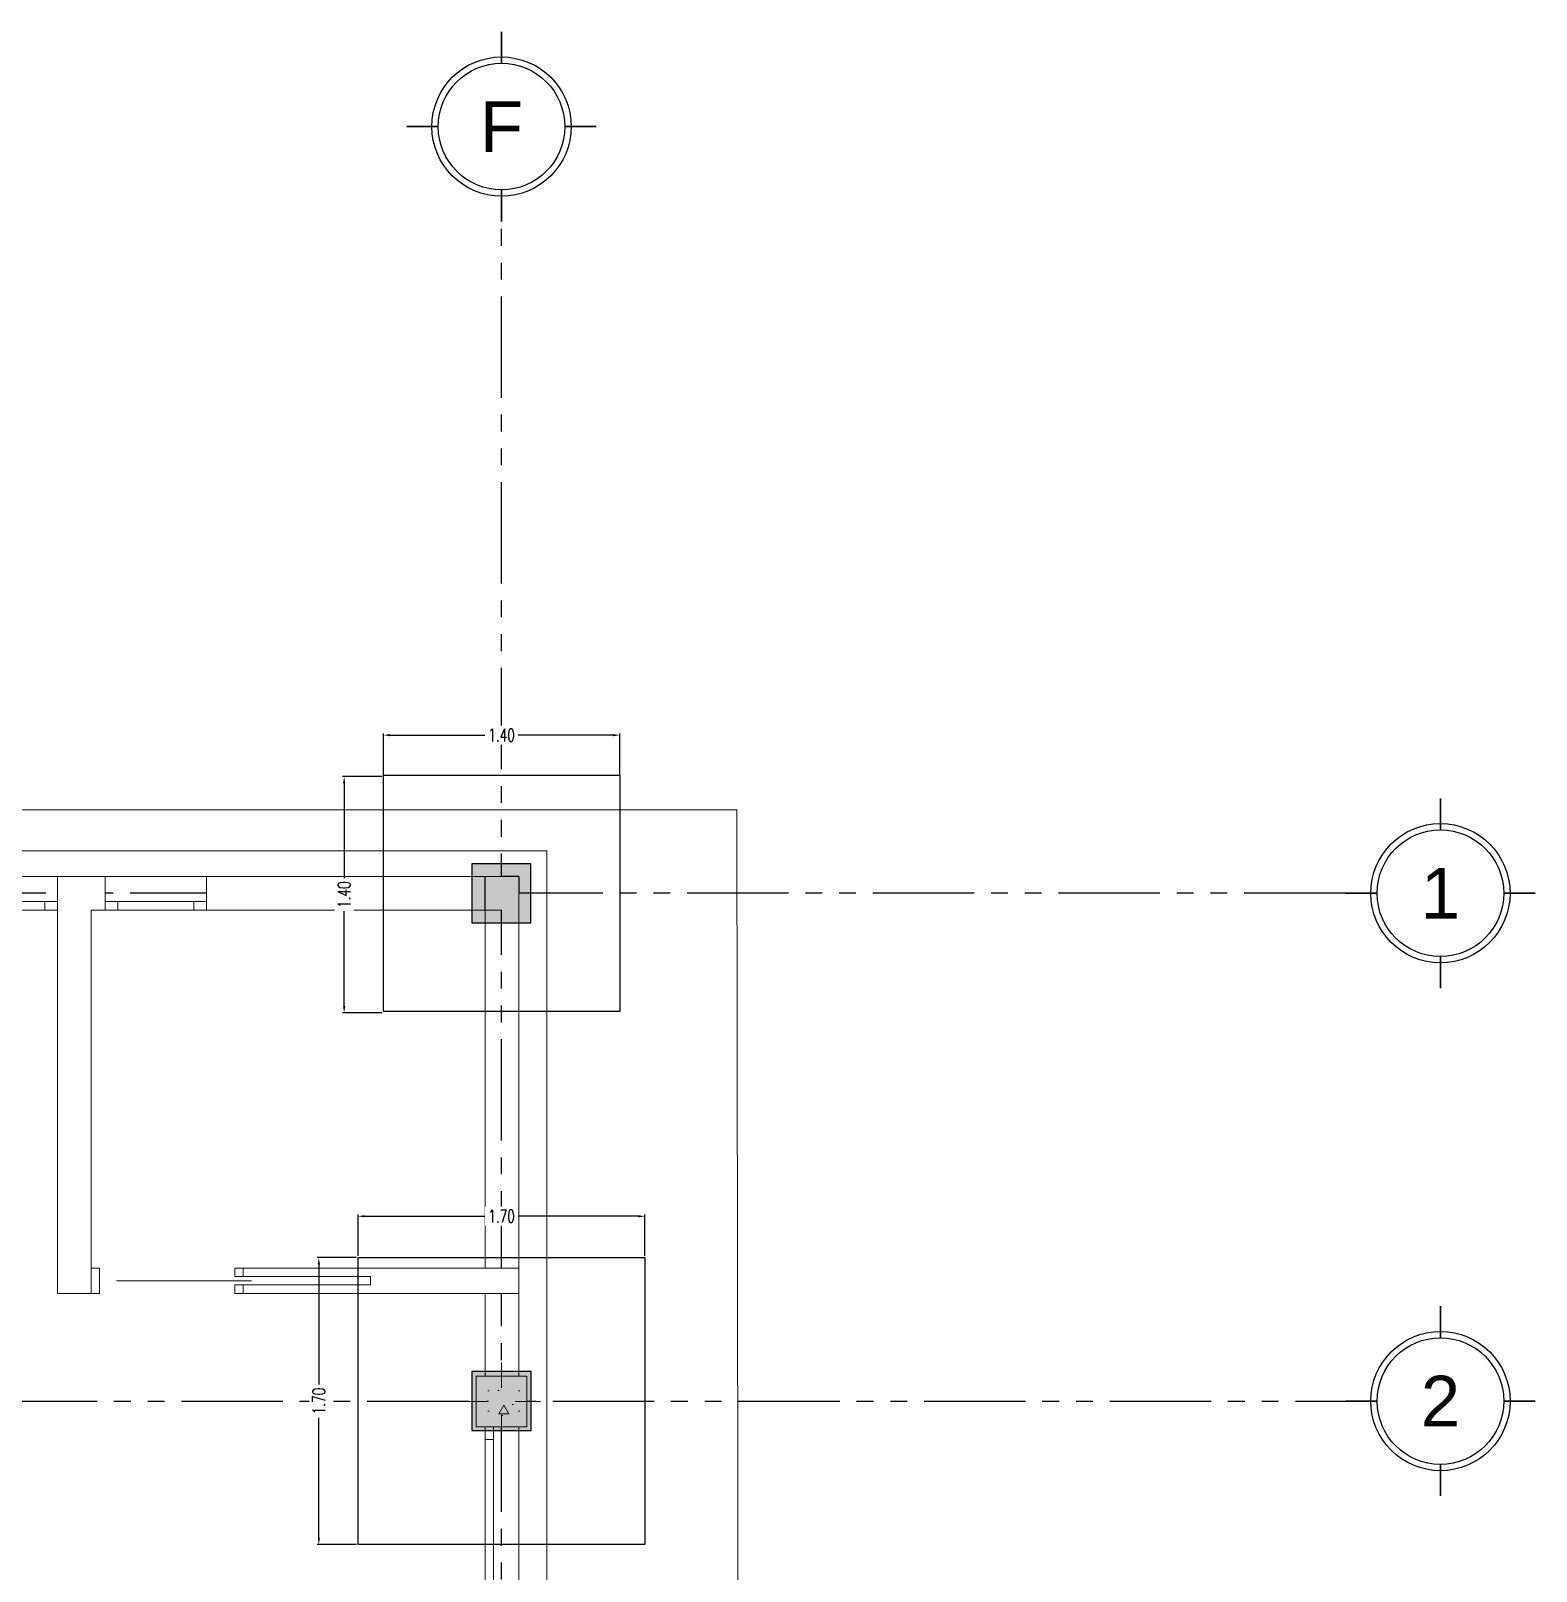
# Model space of a CAD drawing. Header units: metres. Extents: x -6.1 to 26.1, y -10.1 to 14.1.
# Drawn here: x 17.21 to 26.13, y 4.99 to 14.12 of the extents above; entities that cross this region are included whole.
import ezdxf
from ezdxf.enums import TextEntityAlignment as Align

# ---------------------------------------------------------------- set-up
doc = ezdxf.new("R2010")
doc.units = ezdxf.units.M
doc.header["$MEASUREMENT"] = 0
for name, pattern in [('Xref_Arq. PB$0$Wipeout_Contour', [1, 0, -1]), ('Xref_Cimentación$0$Xr-Muroscontencion$0$HIDDEN', [0.375, 0.25, -0.125]), ('Xref_Ejes$0$ACAD_ISO05W100', [33, 24, -3, 0, -3, 0, -3])]:
    doc.linetypes.add(name, pattern=pattern)
for name, color, linetype in [('Xref_Arq. PB$0$Acotación - Terreno', 7, 'Continuous'), ('Xref_Arq. PB$0$Estructura - Forjados', 7, 'Continuous'), ('Xref_Arq. PB$0$Estructura - Muros', 7, 'Continuous'), ('Xref_Arq. PB$0$Estructura - Vigas y Pilares', 7, 'Continuous'), ('Xref_Arq. PB$0$Puertas ArchiCAD', 7, 'Continuous'), ('Xref_Arq. PB$0$Ventanas ArchiCAD', 7, 'Continuous'), ('Xref_Cimentación$0$00-ZA', 2, 'Continuous'), ('Xref_Cimentación$0$Cerramiento', 11, 'Continuous'), ('Xref_Cimentación$0$Xref_Pedestales$0$COLUM. PB', 140, 'Continuous'), ('Xref_Ejes$0$00-EJES', 1, 'Xref_Ejes$0$ACAD_ISO05W100'), ('Xref_Ejes$0$Globo Eje', 1, 'Continuous'), ('Xref_Ejes$0$Texto', 7, 'Continuous')]:
    doc.layers.add(name, color=color, linetype=linetype)
for name, color, linetype, lineweight in [('Xref_Arq. PB$0$Acotación - Terreno _Pluma_Nº__1', 7, 'Continuous', 13), ('Xref_Arq. PB$0$Estructura - Forjados_Pluma_Nº__1', 7, 'Continuous', 13), ('Xref_Arq. PB$0$Estructura - Muros_Pluma_Nº__1', 7, 'Continuous', 13), ('Xref_Arq. PB$0$Estructura - Vigas y Pilares_Pluma_Nº__20', 1, 'Continuous', 0), ('Xref_Arq. PB$0$Estructura - Vigas y Pilares_Pluma_Nº__28', 7, 'Continuous', 18), ('Xref_Arq. PB$0$Puertas ArchiCAD_Pluma_Nº__1', 7, 'Continuous', 13), ('Xref_Arq. PB$0$Puertas ArchiCAD_Pluma_Nº__23', 7, 'Continuous', 18), ('Xref_Arq. PB$0$Ventanas ArchiCAD_Pluma_Nº__1', 7, 'Continuous', 13), ('Xref_Arq. PB$0$Ventanas ArchiCAD_Pluma_Nº__23', 7, 'Continuous', 18)]:
    doc.layers.add(name, color=color, linetype=linetype, lineweight=lineweight)
for name, color, linetype, lineweight, true_color in [('Xref_Arq. PB$0$Acotación - Terreno _Pluma_Nº__3', 7, 'Continuous', 18, 0xff6600), ('Xref_Arq. PB$0$Estructura - Vigas y Pilares_Pluma_Nº__170', 7, 'Continuous', 13, 0x9f9f00), ('Xref_Arq. PB$0$Puertas ArchiCAD_Pluma_Nº__3', 7, 'Continuous', 18, 0xff6600), ('Xref_Arq. PB$0$Ventanas ArchiCAD_Pluma_Nº__3', 7, 'Continuous', 18, 0xff6600)]:
    doc.layers.add(name, color=color, linetype=linetype, lineweight=lineweight, true_color=true_color)
doc.styles.add('Xref_Cimentación$0$Xr-Muroscontencion$0$Romans', font='romans.shx', dxfattribs={"width": 0.7})
doc.styles.add('Xref_Ejes$0$Arial', font='arial.ttf')
doc.dimstyles.new('Xref_Cimentación$0$Xr-Muroscontencion$0$D20', dxfattribs={"dimtxt": 0.05, "dimasz": 0.04, "dimexe": 0.01, "dimexo": 0.01, "dimgap": 0.01, "dimtad": 0, "dimdec": 3, "dimzin": 1, "dimdsep": 46, "dimtxsty": 'Xref_Cimentación$0$Xr-Muroscontencion$0$Romans', "dimcen": 2.5, "dimclrd": 1, "dimclre": 8, "dimclrt": 7, "dimadec": 0, "dimazin": 0, "dimtfac": 1, "dimtdec": 3, "dimtmove": 1, "dimatfit": 1, "dimfxl": 1, "dimtfill": 1, "dimarcsym": 0})

# ---------------------------------------------------------------- blocks, each defined once
blk = doc.blocks.new('*U281')
at = {"layer": 'Xref_Ejes$0$Globo Eje', "ltscale": 0.025, "const_width": 0.00938}
for points in [[(0, 0.5625), (0, 0.375)], [(-0.375, 0), (-0.5625, 0)], [(0.5625, 0), (0.375, 0)], [(0, -0.375), (0, -0.5625)]]:
    blk.add_lwpolyline(points, dxfattribs=at)
at = {"layer": 'Xref_Ejes$0$Globo Eje', "ltscale": 0.025}
for radius in [0.4125, 0.375]:
    blk.add_circle((0, 0), radius, dxfattribs=at)
at = {"layer": 'Xref_Ejes$0$Texto', "color": 7, "ltscale": 0.025, "style": 'Xref_Ejes$0$Arial'}
blk.add_attdef('EJE', text='', height=0.3, dxfattribs=at).set_placement((0, 0), align=Align.MIDDLE_CENTER)
blk = doc.blocks.new('Xref_Ejes')
at = {"layer": 'Xref_Ejes$0$00-EJES', "ltscale": 0.025}
for p, q in [((19.9967, -8.9568), (19.9967, 12.9873)), ((24.9967, 9.0084), (-5, 9.0084)), ((-4.9997, 6), (24.997, 6))]:
    blk.add_line(p, q, dxfattribs=at)
for p, values in [((19.9967, 13.5498), {'EJE': 'F'}), ((25.5592, 9.0084), {'EJE': '1'}), ((25.5595, 6), {'EJE': '2'})]:
    blk.add_blockref('*U281', p, dxfattribs=at).add_auto_attribs(values)
blk = doc.blocks.new('Xref_Arq. PB$0$Forjado_1', base_point=(9.6104, 18.2739))
at = {"layer": 'Xref_Arq. PB$0$Estructura - Forjados_Pluma_Nº__1', "linetype": 'Continuous', "flags": 128}
blk.add_lwpolyline([(9.6104, 18.2739), (9.6104, 8.6612), (-7.0825, 8.6612), (-7.0825, 18.2739)], close=True, dxfattribs=at)
blk = doc.blocks.new('Xref_Arq. PB$0$Forjado_2', base_point=(-11.0804, 18.5154))
at = {"layer": 'Xref_Arq. PB$0$Estructura - Forjados_Pluma_Nº__1', "linetype": 'Continuous', "flags": 128}
blk.add_lwpolyline([(-11.0804, 18.5154), (10.7361, 18.5154), (10.7514, 7.6041), (-11.0804, 7.6041)], close=True, dxfattribs=at)
blk = doc.blocks.new('Xref_Arq. PB$0$Ventana 17_3')
at = {"layer": 'Xref_Arq. PB$0$Ventanas ArchiCAD_Pluma_Nº__1', "linetype": 'Continuous'}
for p, q in [((-0.85, 0), (-0.85, -0.05)), ((0.85, 0), (0.85, -0.05))]:
    blk.add_line(p, q, dxfattribs=at)
at = {"layer": 'Xref_Arq. PB$0$Ventanas ArchiCAD_Pluma_Nº__23', "linetype": 'Continuous'}
for p, q in [((-0.85, 0), (-0.775, 0)), ((-0.775, 0), (-0.775, -0.05)), ((0.775, -0.05), (0.775, 0)), ((0.775, 0), (0.85, 0)), ((-0.775, -0.05), (-0.85, -0.05)), ((0.85, -0.05), (0.775, -0.05))]:
    blk.add_line(p, q, dxfattribs=at)
at = {"layer": 'Xref_Arq. PB$0$Ventanas ArchiCAD_Pluma_Nº__3', "linetype": 'Continuous'}
for p, q in [((-0.85, 0), (0.85, 0)), ((-0.775, 0), (0.775, 0)), ((0.775, -0.05), (-0.775, -0.05)), ((-0.85, -0.2), (0.85, -0.2))]:
    blk.add_line(p, q, dxfattribs=at)
blk = doc.blocks.new('Xref_Arq. PB$0$Muro_11', base_point=(9.5434, 8.9011))
at = {"layer": 'Xref_Arq. PB$0$Estructura - Muros_Pluma_Nº__1', "linetype": 'Continuous'}
for p, q in [((9.3434, 14.8619), (9.3934, 14.8619)), ((9.3934, 14.8619), (9.5434, 14.8619))]:
    blk.add_line(p, q, dxfattribs=at)
at = {"layer": 'Xref_Arq. PB$0$Estructura - Muros_Pluma_Nº__1', "linetype": 'Continuous', "flags": 128}
for points in [[(9.5434, 14.8619), (9.5435, 18.1223)], [(9.3435, 17.9223), (9.3434, 15.1619)]]:
    blk.add_lwpolyline(points, dxfattribs=at)
at = {"color": 254, "linetype": 'Xref_Arq. PB$0$Wipeout_Contour', "lineweight": 0, "ltscale": 74.957945}
blk.add_wipeout([(9.3434, 8.9011), (9.5434, 8.9011), (9.5434, 13.1619), (9.3934, 13.1619), (9.3434, 13.1619)], dxfattribs=at).dxf.layer = 'Xref_Arq. PB$0$Estructura - Muros'
at = {"layer": 'Xref_Arq. PB$0$Estructura - Muros_Pluma_Nº__1', "linetype": 'Continuous'}
for p, q in [((9.3434, 13.1619), (9.3934, 13.1619)), ((9.3934, 13.1619), (9.5434, 13.1619))]:
    blk.add_line(p, q, dxfattribs=at)
at = {"layer": 'Xref_Arq. PB$0$Estructura - Muros_Pluma_Nº__1', "linetype": 'Continuous', "flags": 128}
for points in [[(9.3434, 13.1619), (9.3434, 8.9011)], [(9.5434, 8.9011), (9.5434, 13.1619)], [(9.3434, 8.9011), (9.5434, 8.9011)]]:
    blk.add_lwpolyline(points, dxfattribs=at)
at = {"layer": 'Xref_Arq. PB$0$Ventanas ArchiCAD', "color": 251, "linetype": 'Continuous', "lineweight": 13, "true_color": 0x6a6a6a, "rotation": 89.9999704918467}
blk.add_blockref('Xref_Arq. PB$0$Ventana 17_3', (9.3434, 14.0119), dxfattribs=at)
blk = doc.blocks.new('Xref_Arq. PB$0$Ventana 17_6')
at = {"layer": 'Xref_Arq. PB$0$Ventanas ArchiCAD_Pluma_Nº__1', "linetype": 'Continuous'}
for p, q in [((-0.3, -0.05), (-0.3, 0)), ((0.3, -0.05), (0.3, 0))]:
    blk.add_line(p, q, dxfattribs=at)
at = {"layer": 'Xref_Arq. PB$0$Ventanas ArchiCAD_Pluma_Nº__23', "linetype": 'Continuous'}
for p, q in [((-0.3, 0), (-0.225, 0)), ((-0.225, 0), (-0.225, -0.05)), ((0.225, -0.05), (0.225, 0)), ((0.225, 0), (0.3, 0)), ((-0.225, -0.05), (-0.3, -0.05)), ((0.3, -0.05), (0.225, -0.05))]:
    blk.add_line(p, q, dxfattribs=at)
at = {"layer": 'Xref_Arq. PB$0$Ventanas ArchiCAD_Pluma_Nº__3', "linetype": 'Continuous'}
for p, q in [((-0.3, 0.15), (0.3, 0.15)), ((-0.225, 0), (0.225, 0)), ((-0.3, -0.05), (0.3, -0.05)), ((0.225, -0.05), (-0.225, -0.05))]:
    blk.add_line(p, q, dxfattribs=at)
blk = doc.blocks.new('Xref_Arq. PB$0$Ventana 17_7')
at = {"layer": 'Xref_Arq. PB$0$Ventanas ArchiCAD_Pluma_Nº__1', "linetype": 'Continuous'}
for p, q in [((-0.6334, -0.05), (-0.6334, 0)), ((0.6334, -0.05), (0.6334, 0))]:
    blk.add_line(p, q, dxfattribs=at)
at = {"layer": 'Xref_Arq. PB$0$Ventanas ArchiCAD_Pluma_Nº__23', "linetype": 'Continuous'}
for p, q in [((-0.6334, 0), (-0.5584, 0)), ((-0.5584, 0), (-0.5584, -0.05)), ((0.5584, -0.05), (0.5584, 0)), ((0.5584, 0), (0.6334, 0)), ((-0.5584, -0.05), (-0.6334, -0.05)), ((0.6334, -0.05), (0.5584, -0.05))]:
    blk.add_line(p, q, dxfattribs=at)
at = {"layer": 'Xref_Arq. PB$0$Ventanas ArchiCAD_Pluma_Nº__3', "linetype": 'Continuous'}
for p, q in [((-0.6334, 0.15), (0.6334, 0.15)), ((-0.5584, 0), (0.5584, 0)), ((-0.6334, -0.05), (0.6334, -0.05)), ((0.5584, -0.05), (-0.5584, -0.05))]:
    blk.add_line(p, q, dxfattribs=at)
blk = doc.blocks.new('Xref_Arq. PB$0$Muro_12', base_point=(-6.6046, 17.9223))
at = {"color": 254, "linetype": 'Xref_Arq. PB$0$Wipeout_Contour', "lineweight": 0, "ltscale": 115.150995}
blk.add_wipeout([(6.7105, 17.9223), (6.9933, 17.9223), (6.9933, 17.9723), (6.9933, 18.1223), (6.7105, 18.1223), (6.7105, 17.9723)], dxfattribs=at).dxf.layer = 'Xref_Arq. PB$0$Estructura - Muros'
at = {"color": 254, "linetype": 'Xref_Arq. PB$0$Wipeout_Contour', "lineweight": 0, "ltscale": 99.318017}
blk.add_wipeout([(9.5435, 18.1223), (7.5933, 18.1223), (7.5933, 17.9723), (7.5933, 17.9223), (9.3435, 17.9223)], dxfattribs=at).dxf.layer = 'Xref_Arq. PB$0$Estructura - Muros'
at = {"layer": 'Xref_Arq. PB$0$Estructura - Muros_Pluma_Nº__1', "linetype": 'Continuous'}
for p, q in [((6.7105, 17.9723), (6.7105, 18.1223)), ((6.9933, 17.9723), (6.9933, 18.1223)), ((7.5933, 17.9723), (7.5933, 18.1223)), ((6.7105, 17.9223), (6.7105, 17.9723)), ((6.9933, 17.9223), (6.9933, 17.9723)), ((7.5933, 17.9223), (7.5933, 17.9723))]:
    blk.add_line(p, q, dxfattribs=at)
at = {"layer": 'Xref_Arq. PB$0$Estructura - Muros_Pluma_Nº__1', "linetype": 'Continuous', "flags": 128}
for points in [[(6.9933, 18.1223), (6.7105, 18.1223)], [(9.3435, 18.1223), (7.5933, 18.1223)], [(6.7105, 17.9223), (6.7113, 17.9223)], [(6.9113, 17.9223), (6.9933, 17.9223)], [(7.5933, 17.9223), (9.3435, 17.9223)]]:
    blk.add_lwpolyline(points, dxfattribs=at)
at = {"layer": 'Xref_Arq. PB$0$Ventanas ArchiCAD', "color": 251, "linetype": 'Continuous', "lineweight": 13, "true_color": 0x6a6a6a, "xscale": -1}
blk.add_blockref('Xref_Arq. PB$0$Ventana 17_7', (6.0771, 17.9723), dxfattribs=at)
at = {"layer": 'Xref_Arq. PB$0$Ventanas ArchiCAD', "color": 251, "linetype": 'Continuous', "lineweight": 13, "true_color": 0x6a6a6a}
blk.add_blockref('Xref_Arq. PB$0$Ventana 17_6', (7.2933, 17.9723), dxfattribs=at)
blk = doc.blocks.new('Xref_Arq. PB$0$Puerta Corredera Empotrada 17')
at = {"layer": 'Xref_Arq. PB$0$Puertas ArchiCAD_Pluma_Nº__1', "linetype": 'Continuous'}
for p, q in [((-0.45, -0.15), (-0.45, 0)), ((0.45, -0.05), (0.45, 0)), ((0.45, -0.15), (0.45, -0.1))]:
    blk.add_line(p, q, dxfattribs=at)
at = {"layer": 'Xref_Arq. PB$0$Puertas ArchiCAD_Pluma_Nº__23', "linetype": 'Continuous'}
for p, q in [((-0.4, 0), (-0.45, 0)), ((-0.45, 0), (-0.45, -0.15)), ((-0.4, -0.15), (-0.4, 0)), ((0.45, 0), (0.4, 0)), ((0.4, 0), (0.4, -0.05)), ((0.45, -0.05), (0.45, 0)), ((0.4, -0.05), (0.45, -0.05)), ((-0.45, -0.15), (-0.4, -0.15)), ((0.45, -0.1), (0.4, -0.1)), ((0.4, -0.1), (0.4, -0.15)), ((0.4, -0.15), (0.45, -0.15)), ((0.45, -0.15), (0.45, -0.1))]:
    blk.add_line(p, q, dxfattribs=at)
at = {"layer": 'Xref_Arq. PB$0$Puertas ArchiCAD_Pluma_Nº__3', "linetype": 'Continuous'}
blk.add_line((0.5, -0.075), (-0.3, -0.075), dxfattribs=at)
blk = doc.blocks.new('Xref_Arq. PB$0$Muro_21', base_point=(6.7113, 15.6521))
at = {"layer": 'Xref_Arq. PB$0$Acotación - Terreno _Pluma_Nº__1', "linetype": 'Continuous'}
blk.add_line((6.9113, 15.6521), (6.9113, 15.8021), dxfattribs=at)
at = {"layer": 'Xref_Arq. PB$0$Acotación - Terreno _Pluma_Nº__1', "linetype": 'Continuous', "flags": 128}
blk.add_lwpolyline([(6.7113, 15.6521), (6.9113, 15.6521)], dxfattribs=at)
at = {"color": 254, "linetype": 'Xref_Arq. PB$0$Wipeout_Contour', "lineweight": 0, "ltscale": 143.250987}
blk.add_wipeout([(7.8113, 15.652), (9.4455, 15.6519), (9.4455, 15.8019), (7.8113, 15.802), (7.8113, 15.752), (8.5663, 15.752), (8.5663, 15.702), (7.8113, 15.702)], dxfattribs=at).dxf.layer = 'Xref_Arq. PB$0$Acotación - Terreno'
at = {"layer": 'Xref_Arq. PB$0$Acotación - Terreno _Pluma_Nº__1', "linetype": 'Continuous'}
for p, q in [((7.8113, 15.752), (7.8113, 15.802)), ((7.8113, 15.652), (7.8113, 15.702))]:
    blk.add_line(p, q, dxfattribs=at)
at = {"layer": 'Xref_Arq. PB$0$Acotación - Terreno _Pluma_Nº__1', "linetype": 'Continuous', "flags": 128}
for points in [[(9.4455, 15.8019), (7.8113, 15.802)], [(9.4455, 15.6519), (9.4455, 15.8019)], [(7.8113, 15.652), (9.4455, 15.6519)]]:
    blk.add_lwpolyline(points, dxfattribs=at)
at = {"layer": 'Xref_Arq. PB$0$Acotación - Terreno _Pluma_Nº__3', "linetype": 'Continuous'}
for p, q in [((7.8113, 15.752), (8.5663, 15.752)), ((8.5663, 15.702), (7.8113, 15.702)), ((8.5663, 15.752), (8.5663, 15.702))]:
    blk.add_line(p, q, dxfattribs=at)
at = {"layer": 'Xref_Arq. PB$0$Puertas ArchiCAD', "linetype": 'Continuous', "rotation": 359.9944155111601}
blk.add_blockref('Xref_Arq. PB$0$Puerta Corredera Empotrada 17', (7.3613, 15.8021), dxfattribs=at)
blk = doc.blocks.new('Xref_Arq. PB$0$Muro_24', base_point=(6.7113, 17.9223))
at = {"color": 254, "linetype": 'Xref_Arq. PB$0$Wipeout_Contour', "lineweight": 0, "ltscale": 72.667425}
blk.add_wipeout([(6.7113, 17.9223), (6.7113, 15.6521), (6.9113, 15.8021), (6.9113, 17.9223)], dxfattribs=at).dxf.layer = 'Xref_Arq. PB$0$Estructura - Muros'
at = {"layer": 'Xref_Arq. PB$0$Estructura - Muros_Pluma_Nº__1', "linetype": 'Continuous', "flags": 128}
for points in [[(6.7113, 17.9223), (6.7113, 15.6521)], [(6.9113, 15.8021), (6.9113, 17.9223)]]:
    blk.add_lwpolyline(points, dxfattribs=at)
blk = doc.blocks.new('Xref_Arq. PB$0$Pilar_10', base_point=(9.3421, 15.0119))
at = {"color": 254, "linetype": 'Xref_Arq. PB$0$Wipeout_Contour', "lineweight": 0, "ltscale": 70.741197}
blk.add_wipeout([(9.4921, 15.1619), (9.1921, 15.1619), (9.1921, 14.8619), (9.4921, 14.8619)], dxfattribs=at).dxf.layer = 'Xref_Arq. PB$0$Estructura - Vigas y Pilares'
at = {"layer": 'Xref_Arq. PB$0$Estructura - Vigas y Pilares_Pluma_Nº__170', "linetype": 'Continuous'}
h = blk.add_hatch(dxfattribs=at)
h.set_pattern_fill('HORMIGÓN_ARMADO', color=256, style=0, pattern_type=2)
h.set_pattern_definition([(0, (0, 0), (0, 0.623538), [0.06, -0.3]), (0, (0.18, 0.3118), (0, 0.623538), [0.06, -0.3]), (60, (0, 0), (-0.54, 0.31177), [0.06, -0.3]), (60, (0.36, 0), (-0.54, 0.31177), [0.06, -0.3]), (120, (0.06, 0), (0.54, 0.31177), [0.06, -0.3]), (120, (0.42, 0), (0.54, 0.31177), [0.06, -0.3]), (0, (0, 0.06), (0, 0.12), [0, -0.12, 0, -0.18]), (45, (0.06, 0.06), (-0.0848528, 0.0848528), [0, -0.09, 0, -0.15])])
h.paths.add_polyline_path([(9.4921, 15.1619), (9.1921, 15.1619), (9.1921, 14.8619), (9.4921, 14.8619)])
at = {"layer": 'Xref_Arq. PB$0$Estructura - Vigas y Pilares_Pluma_Nº__20', "linetype": 'Continuous'}
for p, q in [((9.3421, 15.0919), (9.3421, 15.2419)), ((9.2621, 15.0119), (9.1121, 15.0119)), ((9.4221, 15.0119), (9.5721, 15.0119)), ((9.3421, 14.9319), (9.3421, 14.7819))]:
    blk.add_line(p, q, dxfattribs=at)
at = {"layer": 'Xref_Arq. PB$0$Estructura - Vigas y Pilares_Pluma_Nº__28', "linetype": 'Continuous'}
for p, q in [((9.4921, 15.1619), (9.1921, 15.1619)), ((9.1921, 15.1619), (9.1921, 14.8619)), ((9.4921, 14.8619), (9.4921, 15.1619)), ((9.1921, 14.8619), (9.4921, 14.8619))]:
    blk.add_line(p, q, dxfattribs=at)
blk = doc.blocks.new('Xref_Arq. PB')
at = {"layer": 'Xref_Arq. PB$0$Estructura - Forjados', "linetype": 'Continuous'}
for name, p in [('Xref_Arq. PB$0$Forjado_2', (-0.4258, 9.5015)), ('Xref_Arq. PB$0$Forjado_1', (20.265, 9.26))]:
    blk.add_blockref(name, p, dxfattribs=at)
at = {"layer": 'Xref_Arq. PB$0$Estructura - Muros'}
blk.add_blockref('Xref_Arq. PB$0$Muro_11', (20.1001, -0.1129), dxfattribs=at)
at = {"layer": 'Xref_Arq. PB$0$Acotación - Terreno'}
blk.add_blockref('Xref_Arq. PB$0$Muro_21', (17.3659, 6.6382), dxfattribs=at)
at = {"layer": 'Xref_Arq. PB$0$Estructura - Muros'}
blk.add_blockref('Xref_Arq. PB$0$Muro_12', (4.0501, 8.9084), dxfattribs=at)
at = {"layer": 'Xref_Arq. PB$0$Estructura - Vigas y Pilares'}
blk.add_blockref('Xref_Arq. PB$0$Pilar_10', (19.9967, 5.998), dxfattribs=at)
for p, q in [((19.9001, 8.9084), (19.9001, 9.1084)), ((20.1001, 9.1084), (19.9981, 9.1084)), ((20.1001, 9.1084), (20.1001, 9.0104))]:
    blk.add_line(p, q)
at = {"layer": 'Xref_Arq. PB$0$Estructura - Muros'}
blk.add_blockref('Xref_Arq. PB$0$Muro_24', (17.3659, 8.9084), dxfattribs=at)
blk = doc.blocks.new('*U414')
at = {"ltscale": 0.025, "true_color": 0x636466}
h = blk.add_hatch(color=251, dxfattribs=at)
h.dxf.hatch_style = 1
h.paths.add_polyline_path([(-0.125, -0.075), (0.225, -0.075), (0.225, 0.275), (-0.125, 0.275)])
at = {"color": 251, "linetype": 'ByBlock', "ltscale": 0.025, "true_color": 0x636466}
blk.add_lwpolyline([(-0.125, -0.075), (0.225, -0.075), (0.225, 0.275), (-0.125, 0.275)], close=True, dxfattribs=at)
blk = doc.blocks.new('Xref_Cimentación$0$Xref_Pedestales')
at = {"layer": 'Xref_Cimentación$0$Xref_Pedestales$0$COLUM. PB', "ltscale": 0.025}
for p in [(19.9462, 8.9084), (19.9467, 5.9)]:
    blk.add_blockref('*U414', p, dxfattribs=at)
blk = doc.blocks.new('*D469')
at = {"layer": 'Xref_Cimentación$0$00-ZA', "color": 8, "linetype": 'Xref_Cimentación$0$Xr-Muroscontencion$0$HIDDEN', "lineweight": -2, "transparency": 16777216}
for p, q in [((19.1367, 6.85), (18.9044, 6.85)), ((19.1367, 5.15), (18.9044, 5.15))]:
    blk.add_line(p, q, dxfattribs=at)
at = {"layer": 'Xref_Cimentación$0$00-ZA', "color": 1, "lineweight": -2, "transparency": 16777216}
for p, q in [((18.9144, 6.81), (18.9144, 6.0863)), ((18.9144, 5.19), (18.9144, 5.9138))]:
    blk.add_line(p, q, dxfattribs=at)
at = {"layer": 'Xref_Cimentación$0$00-ZA', "color": 1, "transparency": 16777216}
for points in [[(18.9078, 6.81), (18.9211, 6.81), (18.9144, 6.85)], [(18.9078, 5.19), (18.9211, 5.19), (18.9144, 5.15)]]:
    blk.add_solid(points, dxfattribs=at)
at = {"layer": 'Xref_Cimentación$0$00-ZA', "color": 7, "transparency": 16777216, "insert": (18.9144, 6), "char_height": 0.075, "attachment_point": 5, "rotation": 90, "style": 'Xref_Cimentación$0$Xr-Muroscontencion$0$Romans', "bg_fill": 3, "box_fill_scale": 1.25, "bg_fill_color": 256, "bg_fill_true_color": 13158600, "bg_fill_transparency": 0}
blk.add_mtext('1.70', dxfattribs=at)
blk = doc.blocks.new('*D470')
at = {"layer": 'Xref_Cimentación$0$00-ZA', "color": 8, "linetype": 'Xref_Cimentación$0$Xr-Muroscontencion$0$HIDDEN', "lineweight": -2, "transparency": 16777216}
for p, q in [((19.1467, 6.86), (19.1467, 7.1048)), ((20.8467, 6.86), (20.8467, 7.1048))]:
    blk.add_line(p, q, dxfattribs=at)
at = {"layer": 'Xref_Cimentación$0$00-ZA', "color": 1, "lineweight": -2, "transparency": 16777216}
for p, q in [((19.1867, 7.0948), (19.9105, 7.0948)), ((20.8067, 7.0948), (20.083, 7.0948))]:
    blk.add_line(p, q, dxfattribs=at)
at = {"layer": 'Xref_Cimentación$0$00-ZA', "color": 1, "transparency": 16777216}
for points in [[(19.1867, 7.1015), (19.1867, 7.0881), (19.1467, 7.0948)], [(20.8067, 7.1015), (20.8067, 7.0881), (20.8467, 7.0948)]]:
    blk.add_solid(points, dxfattribs=at)
at = {"layer": 'Xref_Cimentación$0$00-ZA', "color": 7, "transparency": 16777216, "insert": (19.9967, 7.0948), "char_height": 0.075, "attachment_point": 5, "style": 'Xref_Cimentación$0$Xr-Muroscontencion$0$Romans', "bg_fill": 3, "box_fill_scale": 1.25, "bg_fill_color": 256, "bg_fill_true_color": 13158600, "bg_fill_transparency": 0}
blk.add_mtext('1.70', dxfattribs=at)
blk = doc.blocks.new('*D479')
at = {"layer": 'Xref_Cimentación$0$00-ZA', "color": 8, "linetype": 'Xref_Cimentación$0$Xr-Muroscontencion$0$HIDDEN', "lineweight": -2, "transparency": 16777216}
for p, q in [((19.2867, 9.7), (19.0544, 9.7)), ((19.2867, 8.3), (19.0544, 8.3))]:
    blk.add_line(p, q, dxfattribs=at)
at = {"layer": 'Xref_Cimentación$0$00-ZA', "color": 1, "lineweight": -2, "transparency": 16777216}
for p, q in [((19.0644, 9.66), (19.0644, 9.0863)), ((19.0644, 8.34), (19.0644, 8.9138))]:
    blk.add_line(p, q, dxfattribs=at)
at = {"layer": 'Xref_Cimentación$0$00-ZA', "color": 1, "transparency": 16777216}
for points in [[(19.0578, 9.66), (19.0711, 9.66), (19.0644, 9.7)], [(19.0578, 8.34), (19.0711, 8.34), (19.0644, 8.3)]]:
    blk.add_solid(points, dxfattribs=at)
at = {"layer": 'Xref_Cimentación$0$00-ZA', "color": 7, "transparency": 16777216, "insert": (19.0644, 9), "char_height": 0.075, "attachment_point": 5, "rotation": 90, "style": 'Xref_Cimentación$0$Xr-Muroscontencion$0$Romans', "bg_fill": 3, "box_fill_scale": 1.25, "bg_fill_color": 256, "bg_fill_true_color": 13158600, "bg_fill_transparency": 0}
blk.add_mtext('1.40', dxfattribs=at)
blk = doc.blocks.new('*D480')
at = {"layer": 'Xref_Cimentación$0$00-ZA', "color": 8, "linetype": 'Xref_Cimentación$0$Xr-Muroscontencion$0$HIDDEN', "lineweight": -2, "transparency": 16777216}
for p, q in [((19.2967, 9.71), (19.2967, 9.9548)), ((20.6967, 9.71), (20.6967, 9.9548))]:
    blk.add_line(p, q, dxfattribs=at)
at = {"layer": 'Xref_Cimentación$0$00-ZA', "color": 1, "lineweight": -2, "transparency": 16777216}
for p, q in [((19.3367, 9.9448), (19.9105, 9.9448)), ((20.6567, 9.9448), (20.083, 9.9448))]:
    blk.add_line(p, q, dxfattribs=at)
at = {"layer": 'Xref_Cimentación$0$00-ZA', "color": 1, "transparency": 16777216}
for points in [[(19.3367, 9.9514), (19.3367, 9.9381), (19.2967, 9.9448)], [(20.6567, 9.9514), (20.6567, 9.9381), (20.6967, 9.9448)]]:
    blk.add_solid(points, dxfattribs=at)
at = {"layer": 'Xref_Cimentación$0$00-ZA', "color": 7, "transparency": 16777216, "insert": (19.9967, 9.9448), "char_height": 0.075, "attachment_point": 5, "style": 'Xref_Cimentación$0$Xr-Muroscontencion$0$Romans', "bg_fill": 3, "box_fill_scale": 1.25, "bg_fill_color": 256, "bg_fill_true_color": 13158600, "bg_fill_transparency": 0}
blk.add_mtext('1.40', dxfattribs=at)
blk = doc.blocks.new('Xref_Cimentación')
at = {"layer": 'Xref_Cimentación$0$00-ZA'}
for points in [[(19.2967, 9.7084), (20.6967, 9.7084), (20.6967, 8.3084), (19.2967, 8.3084), (19.2967, 9.7084)], [(19.1467, 6.85), (20.8467, 6.85), (20.8467, 5.15), (19.1467, 5.15), (19.1467, 6.85)]]:
    blk.add_lwpolyline(points, dxfattribs=at)
at = {"layer": 'Xref_Cimentación$0$Cerramiento'}
blk.add_blockref('Xref_Cimentación$0$Xref_Pedestales', (0, 0), dxfattribs=at)
at = {"layer": 'Xref_Cimentación$0$00-ZA'}
for base, p1, p2, picture, middle in [((19.0644, 8.3), (19.2967, 9.7), (19.2967, 8.3), '*D479', (19.0644, 9)), ((18.9144, 5.15), (19.1467, 6.85), (19.1467, 5.15), '*D469', (18.9144, 6))]:
    dim = blk.add_linear_dim(base=base, p1=p1, p2=p2, angle=90, dimstyle='Xref_Cimentación$0$Xr-Muroscontencion$0$D20', override={"dimtxt": 0.075, "dimdec": 2}, dxfattribs=at)
    dim.commit()
    dim.dimension.update_dxf_attribs({"geometry": picture, "text_midpoint": middle})
for base, p1, p2, picture, middle in [((20.6967, 9.9448), (19.2967, 9.7), (20.6967, 9.7), '*D480', (19.9967, 9.9448)), ((20.8467, 7.0948), (19.1467, 6.85), (20.8467, 6.85), '*D470', (19.9967, 7.0948))]:
    dim = blk.add_linear_dim(base=base, p1=p1, p2=p2, dimstyle='Xref_Cimentación$0$Xr-Muroscontencion$0$D20', override={"dimtxt": 0.075, "dimdec": 2}, dxfattribs=at)
    dim.commit()
    dim.dimension.update_dxf_attribs({"geometry": picture, "text_midpoint": middle})

msp = doc.modelspace()

# ---------------------------------------------------------------- block references
msp.add_blockref('Xref_Ejes', (0, 0))

# ---------------------------------------------------------------- next in the draw order: block references
msp.add_blockref('Xref_Arq. PB', (0, 0))

# ---------------------------------------------------------------- next in the draw order: block references
msp.add_blockref('Xref_Cimentación', (0, 0))

doc.saveas('drawing.dxf')
